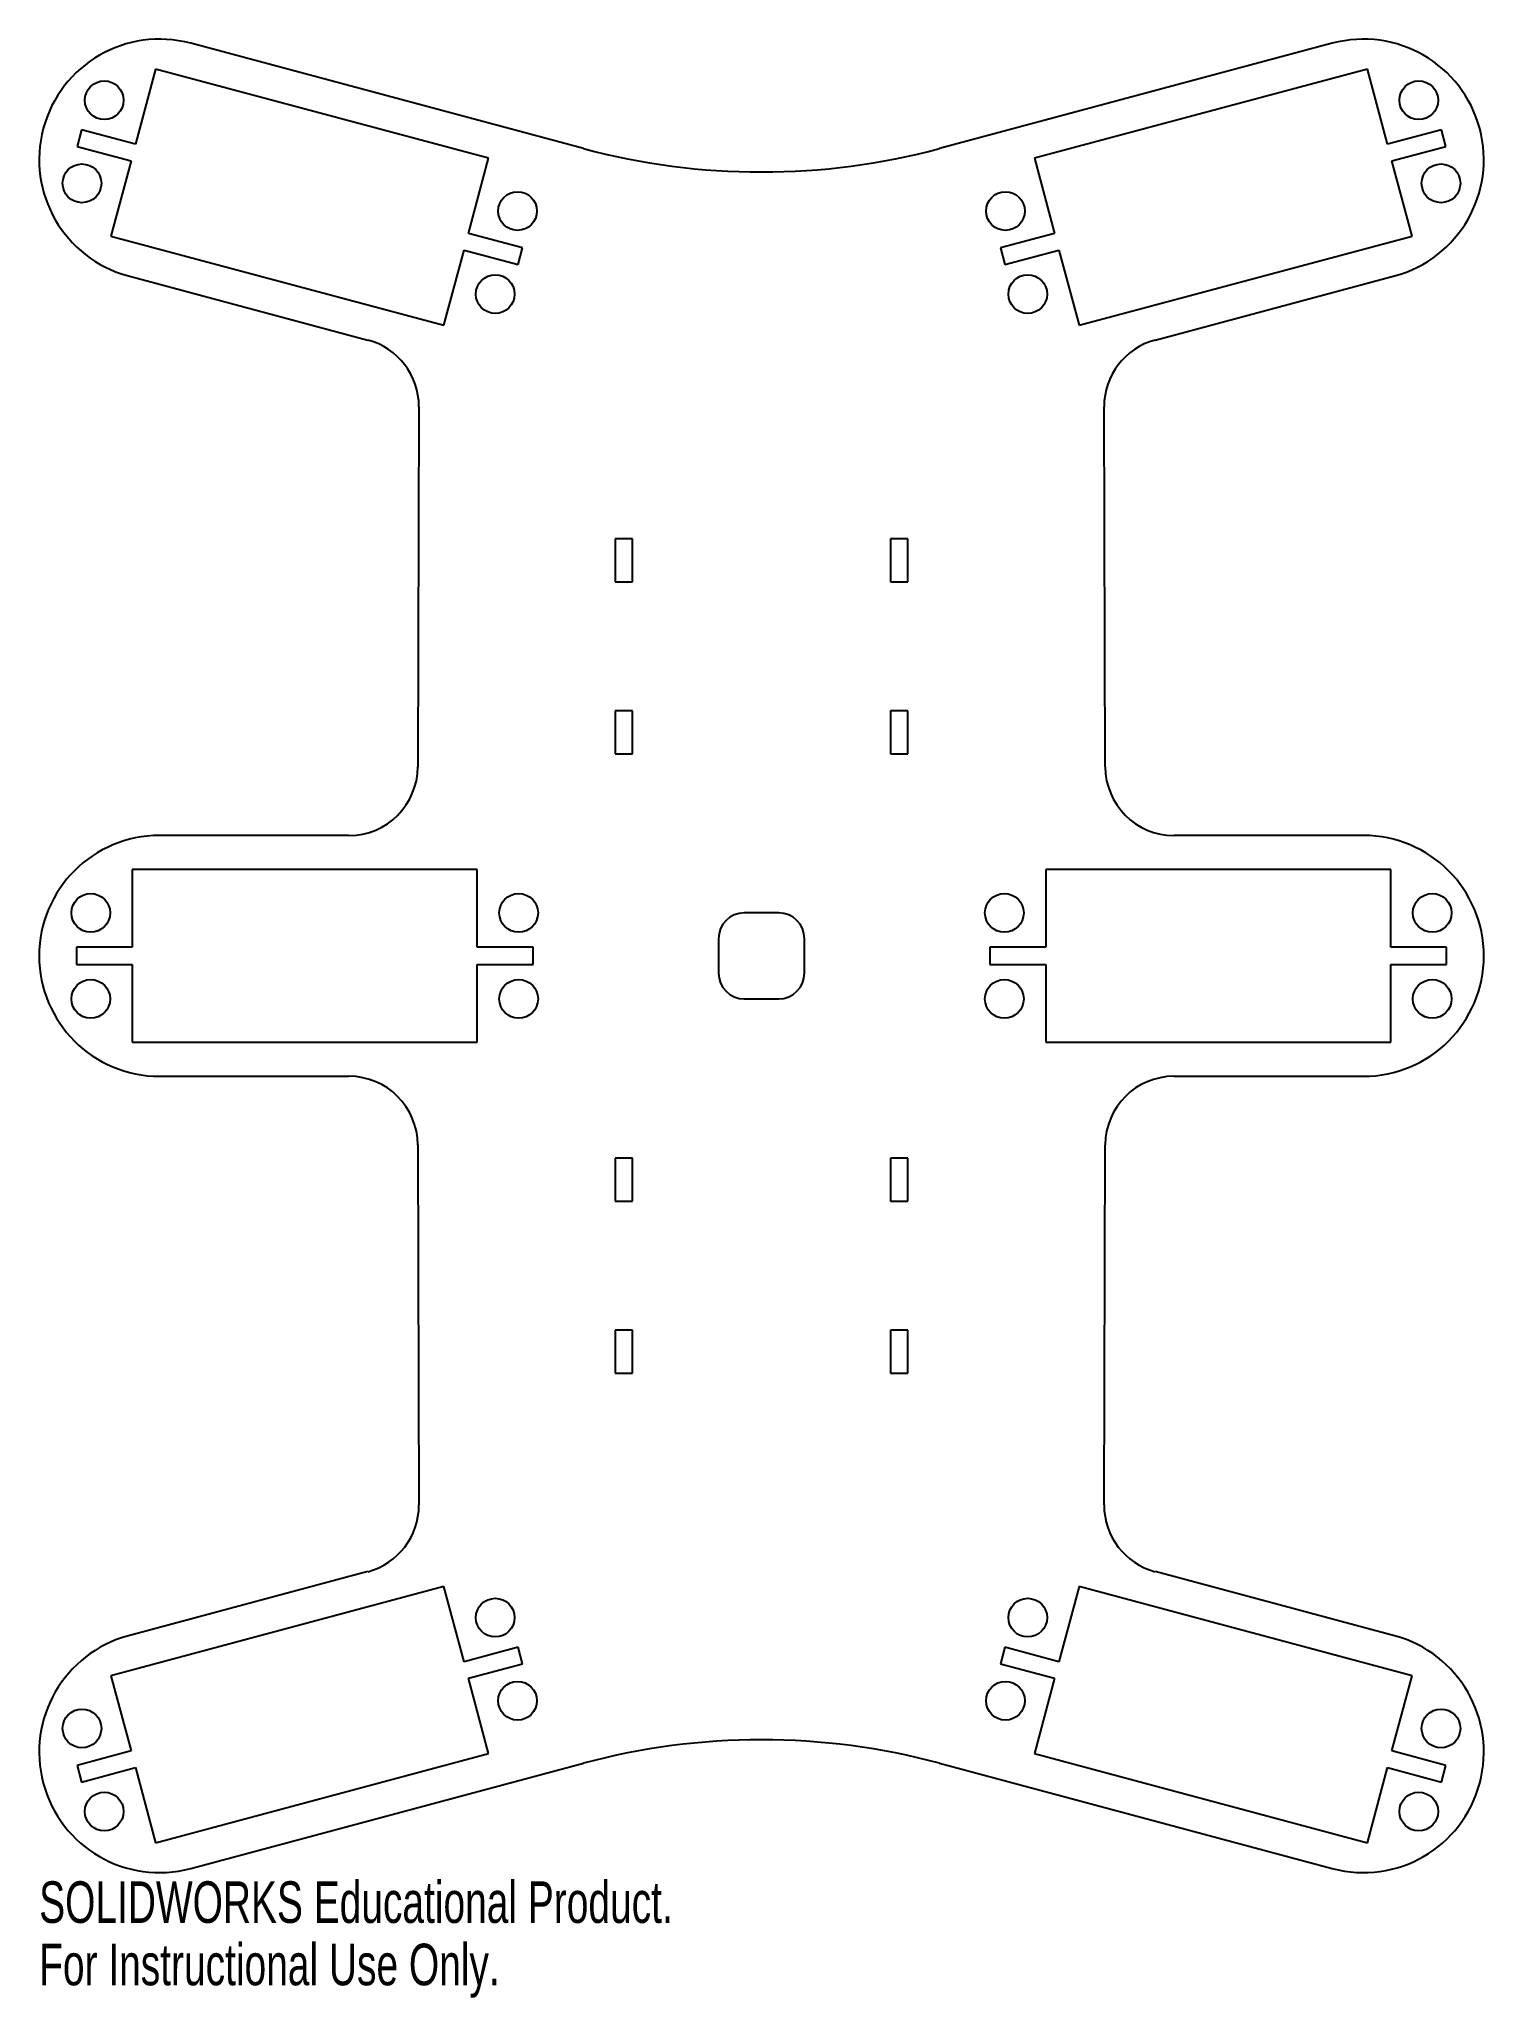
# Model space of a CAD drawing. Header units: millimetres. Extents: x -84 to 84, y -121 to 107.
import ezdxf

# ---------------------------------------------------------------- set-up
doc = ezdxf.new("R2010")
doc.units = ezdxf.units.MM
doc.styles.add('SLDTEXTSTYLE0', font='TXT', dxfattribs={"width": 0.7})

msp = doc.modelspace()

# ---------------------------------------------------------------- linework, layer by layer
at = {"color": 7, "linetype": 'Continuous', "lineweight": 25}
for p, q in [((-20.71, 93.87), (-66.38, 106.1)), ((66.38, 106.1), (20.71, 93.87)), ((-70.46, 103.11), (-72.8, 94.37)), ((-31.73, 92.73), (-70.46, 103.11)), ((70.46, 103.11), (31.73, 92.73)), ((72.8, 94.37), (70.46, 103.11)), ((-79.08, 96.05), (-79.6, 94.12)), ((-72.8, 94.37), (-79.08, 96.05)), ((79.08, 96.05), (72.8, 94.37)), ((79.6, 94.12), (79.08, 96.05)), ((-79.6, 94.12), (-73.32, 92.44)), ((73.32, 92.44), (79.6, 94.12)), ((-73.32, 92.44), (-75.66, 83.69)), ((-34.07, 83.99), (-31.73, 92.73)), ((31.73, 92.73), (34.07, 83.99)), ((75.66, 83.69), (73.32, 92.44)), ((-75.66, 83.69), (-36.93, 73.32)), ((-36.93, 73.32), (-34.59, 82.06)), ((-34.59, 82.06), (-28.31, 80.38)), ((-27.79, 82.31), (-34.07, 83.99)), ((-28.31, 80.38), (-27.79, 82.31)), ((34.07, 83.99), (27.79, 82.31)), ((27.79, 82.31), (28.31, 80.38)), ((28.31, 80.38), (34.59, 82.06)), ((34.59, 82.06), (36.93, 73.32)), ((36.93, 73.32), (75.66, 83.69)), ((-73.62, 79.06), (-45.77, 71.59)), ((45.77, 71.59), (73.62, 79.06)), ((-39.84, 63.84), (-39.97, 21.97)), ((39.97, 21.97), (39.84, 63.84)), ((-17, 48.5), (-17, 43.5)), ((-15, 48.5), (-17, 48.5)), ((-15, 43.5), (-15, 48.5)), ((15, 48.5), (15, 43.5)), ((17, 48.5), (15, 48.5)), ((17, 43.5), (17, 48.5)), ((-17, 43.5), (-15, 43.5)), ((15, 43.5), (17, 43.5)), ((-17, 28.5), (-17, 23.5)), ((-15, 28.5), (-17, 28.5)), ((-15, 23.5), (-15, 28.5)), ((15, 28.5), (15, 23.5)), ((17, 28.5), (15, 28.5)), ((17, 23.5), (17, 28.5)), ((-17, 23.5), (-15, 23.5)), ((15, 23.5), (17, 23.5)), ((-47.97, 14), (-70, 14)), ((70, 14), (47.97, 14)), ((-73.17, 10.05), (-73.17, 1)), ((-33.07, 10.05), (-73.17, 10.05)), ((-33.07, 1), (-33.07, 10.05)), ((33.07, 10.05), (33.07, 1)), ((73.17, 10.05), (33.07, 10.05)), ((73.17, 1), (73.17, 10.05)), ((2, 5), (-2, 5)), ((-79.67, 1), (-79.67, -1)), ((-73.17, 1), (-79.67, 1)), ((-26.57, 1), (-33.07, 1)), ((-26.57, -1), (-26.57, 1)), ((-5, 2), (-5, -2)), ((5, -2), (5, 2)), ((26.57, 1), (26.57, -1)), ((33.07, 1), (26.57, 1)), ((79.67, 1), (73.17, 1)), ((79.67, -1), (79.67, 1)), ((-79.67, -1), (-73.17, -1)), ((-73.17, -1), (-73.17, -10.05)), ((-33.07, -1), (-26.57, -1)), ((-33.07, -10.05), (-33.07, -1)), ((26.57, -1), (33.07, -1)), ((33.07, -1), (33.07, -10.05)), ((73.17, -1), (79.67, -1)), ((73.17, -10.05), (73.17, -1)), ((-2, -5), (2, -5)), ((-73.17, -10.05), (-33.07, -10.05)), ((33.07, -10.05), (73.17, -10.05)), ((-70, -14), (-47.97, -14)), ((47.97, -14), (70, -14)), ((-39.97, -21.97), (-39.84, -63.84)), ((39.84, -63.84), (39.97, -21.97)), ((-17, -23.5), (-17, -28.5)), ((-15, -23.5), (-17, -23.5)), ((-15, -28.5), (-15, -23.5)), ((15, -23.5), (15, -28.5)), ((17, -23.5), (15, -23.5)), ((17, -28.5), (17, -23.5)), ((-17, -28.5), (-15, -28.5)), ((15, -28.5), (17, -28.5)), ((-17, -43.5), (-17, -48.5)), ((-15, -43.5), (-17, -43.5)), ((-15, -48.5), (-15, -43.5)), ((15, -43.5), (15, -48.5)), ((17, -43.5), (15, -43.5)), ((17, -48.5), (17, -43.5)), ((-17, -48.5), (-15, -48.5)), ((15, -48.5), (17, -48.5)), ((-45.77, -71.59), (-73.62, -79.06)), ((73.62, -79.06), (45.77, -71.59)), ((-36.93, -73.32), (-75.66, -83.69)), ((-34.59, -82.06), (-36.93, -73.32)), ((36.93, -73.32), (34.59, -82.06)), ((75.66, -83.69), (36.93, -73.32)), ((-28.31, -80.38), (-34.59, -82.06)), ((-27.79, -82.31), (-28.31, -80.38)), ((28.31, -80.38), (27.79, -82.31)), ((34.59, -82.06), (28.31, -80.38)), ((-75.66, -83.69), (-73.32, -92.44)), ((-34.07, -83.99), (-27.79, -82.31)), ((-31.73, -92.73), (-34.07, -83.99)), ((27.79, -82.31), (34.07, -83.99)), ((34.07, -83.99), (31.73, -92.73)), ((73.32, -92.44), (75.66, -83.69)), ((-73.32, -92.44), (-79.6, -94.12)), ((-70.46, -103.11), (-31.73, -92.73)), ((31.73, -92.73), (70.46, -103.11)), ((79.6, -94.12), (73.32, -92.44)), ((-79.6, -94.12), (-79.08, -96.05)), ((-79.08, -96.05), (-72.8, -94.37)), ((-72.8, -94.37), (-70.46, -103.11)), ((-66.38, -106.1), (-20.71, -93.87)), ((20.71, -93.87), (66.38, -106.1)), ((70.46, -103.11), (72.8, -94.37)), ((72.8, -94.37), (79.08, -96.05)), ((79.08, -96.05), (79.6, -94.12))]:
    msp.add_line(p, q, dxfattribs=at)
for centre in [(-76.43, 99.48), (76.43, 99.48), (-79.02, 89.82), (79.02, 89.82), (-28.37, 86.6), (28.37, 86.6), (-30.96, 76.94), (30.96, 76.94), (-78, 5), (-28.24, 5), (28.24, 5), (78, 5), (-78, -5), (-28.24, -5), (28.24, -5), (78, -5), (-30.96, -76.94), (30.96, -76.94), (-28.37, -86.6), (28.37, -86.6), (-79.02, -89.82), (79.02, -89.82), (-76.43, -99.48), (76.43, -99.48)]:
    msp.add_circle(centre, 2.25, dxfattribs=at)
for centre, radius, start, end in [((-70, 92.58), 14, 75, 255), ((70, 92.58), 14, 285, 105), ((0, 171.14), 80, 255, 285), ((-47.84, 63.87), 8, 359.8118, 75), ((47.84, 63.87), 8, 105, 180.1882), ((-47.97, 22), 8, 270, 359.8118), ((47.97, 22), 8, 180.1882, 270), ((-70, 0), 14, 90, 270), ((70, 0), 14, 270, 90), ((-2, 2), 3, 90, 180), ((2, 2), 3, 0, 90), ((-2, -2), 3, 180, 270), ((2, -2), 3, 270, 0), ((-47.97, -22), 8, 0.1882, 90), ((47.97, -22), 8, 90, 179.8118), ((-47.84, -63.87), 8, 285, 0.1882), ((47.84, -63.87), 8, 179.8118, 255), ((-70, -92.58), 14, 105, 285), ((70, -92.58), 14, 255, 75), ((0, -171.14), 80, 75, 105)]:
    msp.add_arc(centre, radius, start, end, dxfattribs=at)

# ---------------------------------------------------------------- texts
at = {"color": 7, "linetype": 'Continuous', "char_height": 4.8336, "attachment_point": 1, "style": 'SLDTEXTSTYLE0'}
for s, insert in [('SOLIDWORKS Educational Product.', (-84, -107.6)), ('For Instructional Use Only.', (-84, -114.85))]:
    msp.add_mtext(s, dxfattribs=dict(at, insert=insert))

doc.saveas('drawing.dxf')
